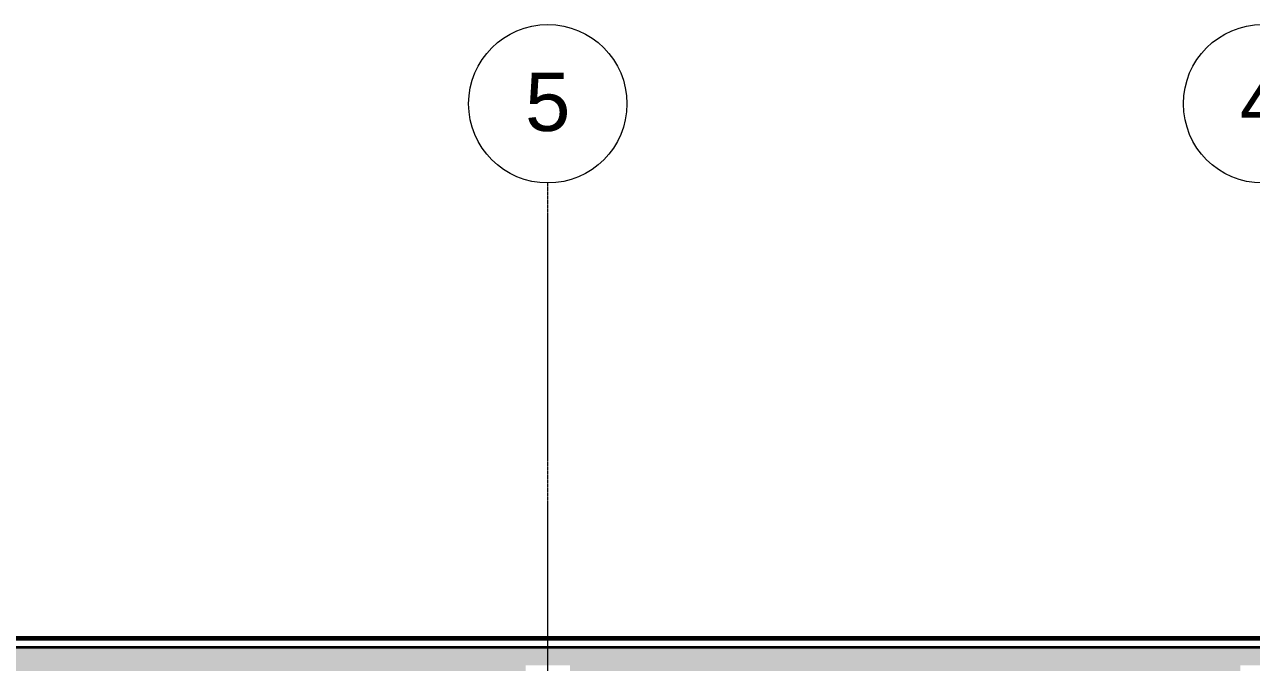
# Model space of a CAD drawing. Header units: inches. Extents: x -26493 to -15674, y -132 to 673.
# Drawn here: x -24163.9 to -23667.9, y 380 to 637.8 of the extents above; entities that cross this region are included whole.
import ezdxf

# ---------------------------------------------------------------- set-up
doc = ezdxf.new("R2010")
doc.units = ezdxf.units.IN
doc.header["$MEASUREMENT"] = 0
doc.linetypes.add('Grid Line 1_2_', pattern=[0.875, 0.5, -0.125, 0.125, -0.125])
for name, color, linetype, lineweight in [('A-ROOF', 132, 'Continuous', 13), ('S-BEAM', 12, 'Continuous', 9), ('S-GRID', 1, 'Continuous', 9), ('S-GRID-IDEN', 1, 'Continuous', 9)]:
    doc.layers.add(name, color=color, linetype=linetype, lineweight=lineweight)
doc.styles.add('Arial_1', font='arial.ttf', dxfattribs={"height": 23.60479})

# ---------------------------------------------------------------- blocks, each defined once
blk = doc.blocks.new('Girt_Z - 10_D-559340-Section 13')
at = {"layer": 'S-BEAM'}
for points in [[(-22806.36, 385.89), (-22796.39, 385.89), (-22796.39, 386.42), (-25965.89, 386.42), (-25965.89, 385.89), (-22839.61, 385.89)], [(-22839.61, 385.81), (-22796.39, 385.81), (-22796.39, 385.89), (-25965.89, 385.89), (-25965.89, 385.81), (-22906.11, 385.81)], [(-22822.99, 376.44), (-22796.39, 376.44), (-22796.39, 385.81), (-25965.89, 385.81), (-25965.89, 376.44), (-25695.39, 376.44), (-25695.39, 378.83), (-25677.39, 378.83), (-25677.39, 376.44), (-25406.39, 376.44), (-25406.39, 378.83), (-25388.39, 378.83), (-25388.39, 376.44), (-25117.39, 376.44), (-25117.39, 378.83), (-25099.39, 378.83), (-25099.39, 376.44), (-24828.39, 376.44), (-24828.39, 378.83), (-24810.39, 378.83), (-24810.39, 376.44), (-24539.39, 376.44), (-24539.39, 378.83), (-24521.39, 378.83), (-24521.39, 376.44), (-24250.39, 376.44), (-24250.39, 378.83), (-24232.39, 378.83), (-24232.39, 376.44), (-23961.39, 376.44), (-23961.39, 378.83), (-23943.39, 378.83), (-23943.39, 376.44), (-23672.39, 376.44), (-23672.39, 378.83), (-23654.39, 378.83), (-23654.39, 376.44), (-23383.39, 376.44), (-23383.39, 378.83), (-23365.39, 378.83), (-23365.39, 376.44), (-23094.39, 376.44), (-23094.39, 378.83), (-23076.39, 378.83), (-23076.39, 376.44), (-22839.61, 376.44)]]:
    blk.add_hatch(color=256, dxfattribs=at).paths.add_polyline_path(points, flags=0)
for p, q in [((-25965.89, 386.42), (-22796.39, 386.42)), ((-22796.39, 385.89), (-25965.89, 385.89)), ((-22796.39, 385.81), (-25965.89, 385.81))]:
    blk.add_line(p, q, dxfattribs=at)
blk = doc.blocks.new('Grid - Grid Head - Circle-14747-Section 13')
at = {"layer": 'S-GRID-IDEN'}
blk.add_circle((-22796.39, 605.76), 32, dxfattribs=at)

msp = doc.modelspace()

# ---------------------------------------------------------------- hatches: boundary and pattern name
at = {"layer": 'A-ROOF', "transparency": 33554611}
msp.add_hatch(color=256, dxfattribs=at).paths.add_polyline_path([(-25993.18, 389.53), (-22782.24, 389.53), (-22782.24, 390), (-25993.18, 390)], flags=0)

# ---------------------------------------------------------------- linework, layer by layer
at = {"layer": 'A-ROOF', "lineweight": 50}
for p, q in [((-22782.24, 390), (-25993.18, 390)), ((-25992.39, 389.53), (-22782.24, 389.53))]:
    msp.add_line(p, q, dxfattribs=at)
at = {"layer": 'S-GRID', "linetype": 'Grid Line 1_2_'}
msp.add_line((-23952.39, -132), (-23952.39, 573.76), dxfattribs=at)

# ---------------------------------------------------------------- block references
at = {"layer": 'S-BEAM'}
msp.add_blockref('Girt_Z - 10_D-559340-Section 13', (0, 0), dxfattribs=at)
at = {"layer": 'S-GRID-IDEN'}
for p in [(-1156, 0), (-867, 0)]:
    msp.add_blockref('Grid - Grid Head - Circle-14747-Section 13', p, dxfattribs=at)

# ---------------------------------------------------------------- next in the draw order: texts
at = {"layer": 'S-GRID-IDEN', "char_height": 23.6, "width": 21.888, "attachment_point": 2, "line_spacing_factor": 0.938532, "style": 'Arial_1', "bg_fill": 3, "box_fill_scale": 1.25, "bg_fill_color": 0, "bg_fill_transparency": 0}
for s, insert in [('5', (-23952.4, 618.35)), ('4', (-23663.4, 618.35))]:
    msp.add_mtext(s, dxfattribs=dict(at, insert=insert))

doc.saveas('drawing.dxf')
